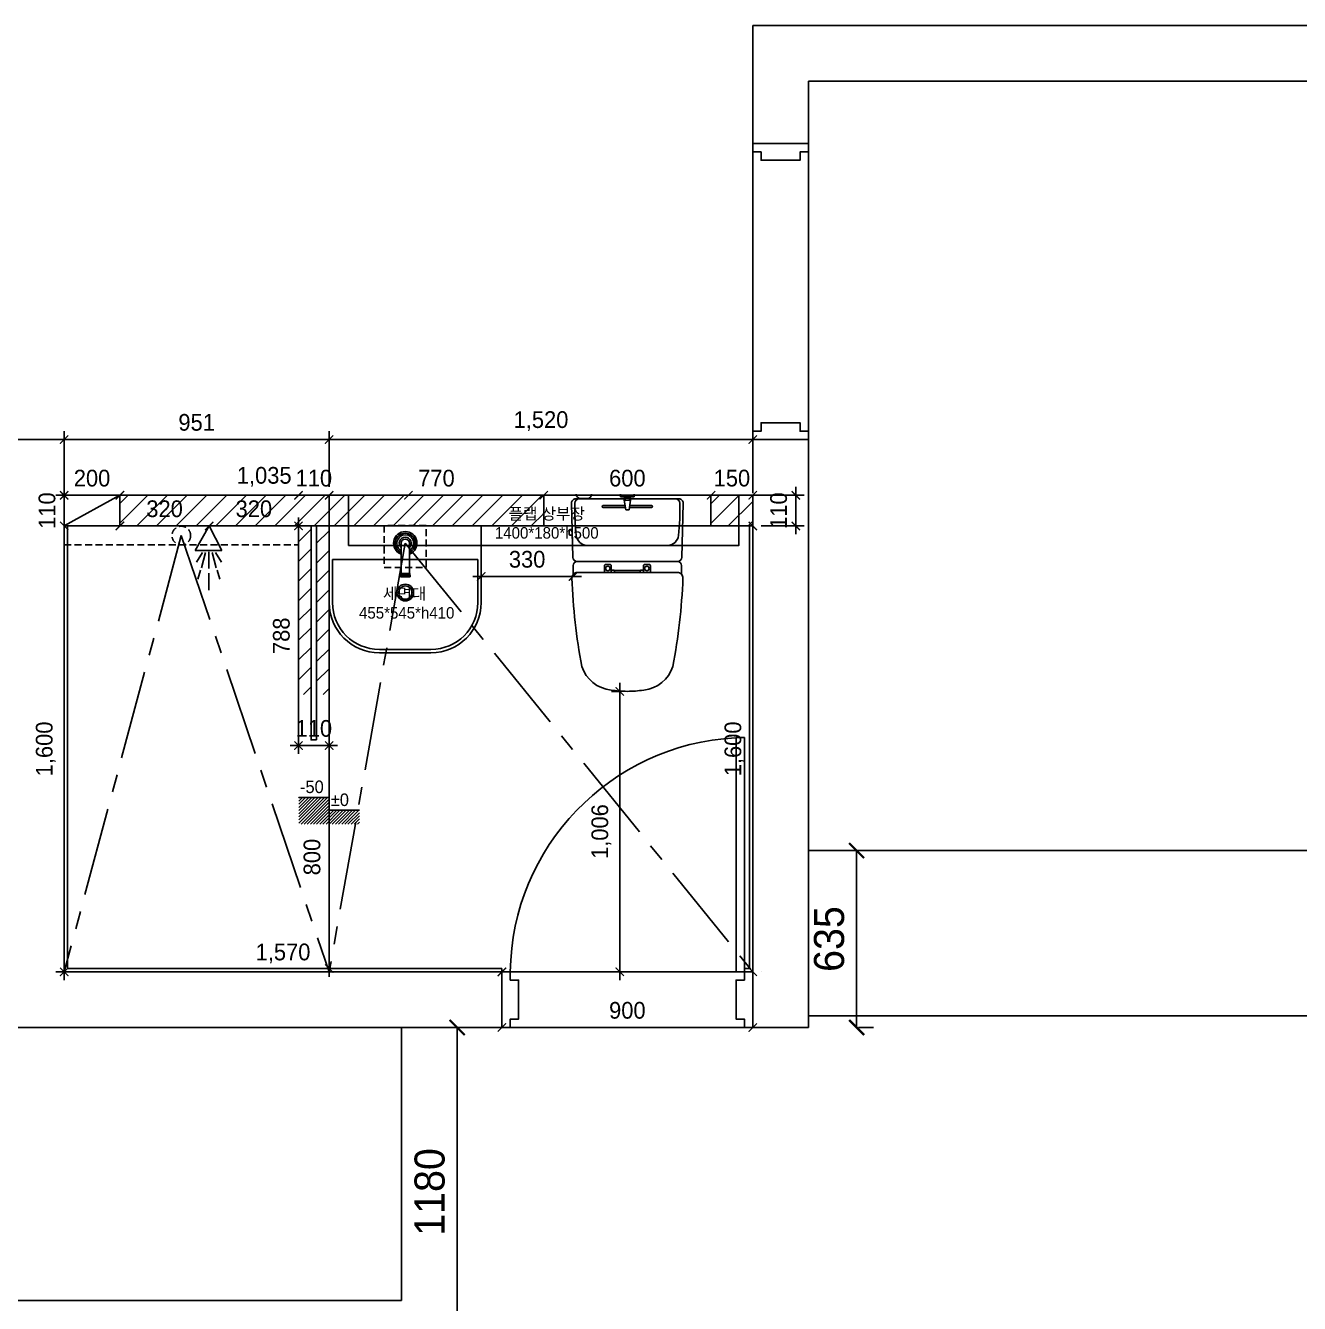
# Model space of a CAD drawing. Header units: millimetres. Extents: x 217202 to 745838, y -6815 to 171372.
# Drawn here: x 401974 to 406543, y 8839 to 13424 of the extents above; entities that cross this region are included whole.
import ezdxf

# ---------------------------------------------------------------- set-up
doc = ezdxf.new("R2010")
doc.units = ezdxf.units.MM
doc.header["$PDMODE"] = 3
for name, pattern in [('CENTER', [50.8, 31.75, -6.35, 6.35, -6.35]), ('DASHED', [0.75, 0.5, -0.25]), ('HIDDEN', [0.375, 0.25, -0.125])]:
    doc.linetypes.add(name, pattern=pattern)
doc.layers.get('DEFPOINTS').update_dxf_attribs({"color": 248})
for name, color, linetype in [('0-ELC TEXT', 7, 'Continuous'), ('03-WAL NEW', 3, 'Continuous'), ('06-FUR', 6, 'Continuous'), ('06-LIGHT', 4, 'Continuous'), ('07-DIM', 5, 'Continuous'), ('BATH', 4, 'Continuous'), ('C-WALL1', 2, 'Continuous'), ('CO-BATH', 6, 'Continuous'), ('FIN', 2, 'Continuous'), ('FUR', 8, 'DASHED'), ('HL', 6, 'HIDDEN'), ('TOILET-1', 6, 'Continuous'), ('도면층4', 4, 'Continuous'), ('도면층5', 5, 'Continuous')]:
    doc.layers.add(name, color=color, linetype=linetype)
doc.styles.add('HY 울릉도 L', font='')
doc.styles.add('YOURNAME', font='HY울릉도M.TTF')
doc.styles.add('코레일둥고', font='Korail_Round_Gothic_Medium.ttf')
doc.styles.get('HY 울릉도 L').set_extended_font_data('HY울릉도L')
doc.dimstyles.new('30', dxfattribs={"dimscale": 30, "dimtxt": 2, "dimasz": 1, "dimexe": 1, "dimexo": 1, "dimgap": 1, "dimtad": 1, "dimdec": 0, "dimrnd": 0.05, "dimdsep": 46, "dimlunit": 6, "dimtxsty": 'HY 울릉도 L', "dimblk": 'ARCHTICK', "dimcen": 2.5, "dimdle": 1, "dimclrd": 133, "dimclre": 133, "dimclrt": 30, "dimadec": 0, "dimazin": 0, "dimtfac": 1, "dimtdec": 0, "dimtix": 1, "dimtmove": 2, "dimatfit": 3, "dimldrblk": 'ARCHTICK', "dimfxl": 1, "dimlwd": -1, "dimlwe": -1, "dimarcsym": 0})
doc.dimstyles.new('YOURNAME-60', dxfattribs={"dimscale": 60, "dimtxt": 1.8, "dimasz": 0.9, "dimexe": 1, "dimexo": 3, "dimgap": 0.7, "dimtad": 1, "dimdec": 0, "dimzin": 0, "dimdsep": 46, "dimtxsty": 'YOURNAME', "dimblk": 'ARCHTICK', "dimcen": 0, "dimclrd": 1, "dimclre": 1, "dimclrt": 7, "dimadec": 0, "dimazin": 0, "dimtfac": 1, "dimtdec": 0, "dimtix": 1, "dimtmove": 2, "dimatfit": 3, "dimldrblk": 'ARCHTICK', "dimfxl": 1, "dimtolj": 1, "dimtzin": 0, "dimarcsym": 0})

# ---------------------------------------------------------------- blocks, each defined once
blk = doc.blocks.new('door')
at = {"layer": '도면층4'}
for p, q in [((30, 1040), (60, 1040)), ((30, 200), (30, 1040)), ((60, 200), (60, 1040)), ((900, 200), (0, 200)), ((30, 200), (60, 200)), ((0, 0), (900, 0))]:
    blk.add_line(p, q, dxfattribs=at)
for points in [[(0, 200), (30, 200), (30, 170), (60, 170), (60, 30), (30, 30), (30, 0), (0, 0), (0, 200)], [(900, 200), (870, 200), (870, 170), (840, 170), (840, 30), (870, 30), (870, 0), (900, 0), (900, 200)]]:
    blk.add_lwpolyline(points, dxfattribs=at)
at = {"layer": '도면층5'}
blk.add_arc((17.6, 188), 852.5, 0.804, 86.9832, dxfattribs=at)
blk = doc.blocks.new('A$C4B2D31F0')
at = {"layer": 'FIN', "color": 4}
for p, q in [((185, 690.9), (20.4, 690.9)), ((37.2, 692.3), (24.7, 692.3)), ((37.2, 692.3), (49.7, 692.3)), ((200.9, 690.9), (365.5, 690.9)), ((47.7, 523.7), (192.9, 523.7)), ((338.2, 523.7), (192.9, 523.7)), ((12.6, 465.9), (192.9, 465.9)), ((373.3, 465.9), (192.9, 465.9)), ((192.9, 426.6), (13.7, 426.6)), ((192.9, 426.6), (372.2, 426.6))]:
    blk.add_line(p, q, dxfattribs=at)
for points in [[(20.4, 690.9), (7.9, 690.9, 0.421209), (-7.1, 675.5), (-2.4, 480.5, 0.001659)], [(365.5, 690.9), (378, 690.9, -0.421209), (392.9, 675.5), (388.3, 480.5, -0.001659)], [(12.6, 465.9, 0.371724), (-1.8, 451.2, 0.003515), (-1, 420.3, 0.320541)], [(373.3, 465.9, -0.371724), (387.7, 451.2, -0.003515), (386.9, 420.3, -0.320541)]]:
    blk.add_lwpolyline(points, format="xyb", dxfattribs=at)
for centre, radius, start, end in [((20.4, 674.9), 16, 90, 179.3116), ((24.7, 707.3), 15, 180, 270), ((49.7, 707.3), 15, 270, 0), ((365.5, 674.9), 16, 0.6884, 90), ((1004.3, 663.1), 1000, 179.3116, 185.9437), ((-618.4, 663.1), 1000, 354.0563, 0.6884), ((49.4, 563.7), 40, 185.9437, 267.5129), ((336.5, 563.7), 40, 272.4871, 354.0563), ((12.6, 480.9), 15, 181.3651, 270), ((373.3, 480.9), 15, 270, 358.6349), ((13.7, 406.6), 20, 90, 182.3333), ((372.2, 406.6), 20, 357.6667, 90), ((2197.7, 495.6), 2205.9, 182.3333, 190.6081), ((-1811.8, 495.6), 2205.9, 349.3919, 357.6667), ((148.7, 128.9), 125.5, 198.2964, 263.4241), ((237.2, 128.9), 125.5, 276.5759, 341.7036), ((192.9, 405.9), 405.9, 261.6993, 270), ((192.9, 405.9), 405.9, 270, 278.3007)]:
    blk.add_arc(centre, radius, start, end, dxfattribs=at)
at = {"layer": 'HL', "linetype": 'Continuous'}
for p, q in [((168.9, 697.3), (168.9, 707.3)), ((168.9, 697.3), (216.9, 697.3)), ((186, 692.5), (180.6, 697.3)), ((181.6, 685.5), (186, 692.5)), ((186, 692.5), (199.9, 692.5)), ((199.9, 692.5), (205.3, 697.3)), ((204.3, 685.5), (199.9, 692.5)), ((216.9, 697.3), (216.9, 707.3)), ((106.4, 666.3), (184.4, 666.3)), ((106.4, 659.3), (185.5, 659.3)), ((187, 651.2), (181.6, 685.5)), ((181.6, 685.5), (204.3, 685.5)), ((187, 651.2), (198.9, 651.2)), ((198.9, 651.2), (204.3, 685.5)), ((200.4, 659.3), (279.4, 659.3)), ((201.4, 666.3), (279.4, 666.3)), ((-16, 576.9), (-16, 564.8)), ((-12, 580.9), (-4.8, 580.9)), ((-12, 560.8), (-4.3, 560.8)), ((192.9, 433.7), (146.6, 433.7)), ((192.9, 433.7), (239.3, 433.7))]:
    blk.add_line(p, q, dxfattribs=at)
for points in [[(110.4, 426.6), (110.4, 450.8, -0.414214), (114.4, 454.8), (130.9, 454.8, -0.414214), (134.9, 450.8), (134.9, 435.2), (134.9, 426.6)], [(134.9, 435.2), (144.6, 435.2, -0.414214), (146.6, 433.2), (146.6, 426.6)], [(251, 435.2), (241.3, 435.2, 0.414214), (239.3, 433.2), (239.3, 426.6)], [(275.5, 426.6), (275.5, 450.8, 0.414214), (271.5, 454.8), (255, 454.8, 0.414214), (251, 450.8), (251, 435.2), (251, 426.6)]]:
    blk.add_lwpolyline(points, format="xyb", dxfattribs=at)
for centre in [(122.9, 440.9), (262.9, 440.9)]:
    blk.add_circle(centre, 8, dxfattribs=at)
for centre, radius, start, end in [((106.4, 662.8), 3.5, 90, 270), ((279.4, 662.8), 3.5, 270, 90), ((-12, 576.9), 4, 90, 180), ((-12, 564.8), 4, 180, 270)]:
    blk.add_arc(centre, radius, start, end, dxfattribs=at)
blk = doc.blocks.new('AC-8')
at = {"layer": 'BATH'}
for p, q in [((-50.8, 54), (-0.1, 142.7)), ((-0.1, 142.7), (45.4, 54)), ((45.4, 54), (-50.8, 54)), ((-24.7, 46.5), (-46.3, 12.2)), ((-13.5, 47.3), (-27.7, -7.9)), ((-1.6, 49.5), (-1.6, -10.8)), ((10.4, 47.3), (24.5, -7.9)), ((21.6, 46.5), (43.2, 12.2)), ((-31.4, -16.2), (-41.1, -49)), ((-1.6, -27.3), (-1.6, -88.5)), ((28.3, -16.2), (38, -49))]:
    blk.add_line(p, q, dxfattribs=at)
blk = doc.blocks.new('_ArchTick')
at = {"color": 0, "linetype": 'ByBlock', "const_width": 0.15}
blk.add_lwpolyline([(-0.5, -0.5), (0.5, 0.5)], dxfattribs=at)
blk = doc.blocks.new('*D908')
at = {"layer": '06-FUR', "color": 133, "transparency": 16777216}
for p, q in [((402112.5, 11658.8), (402112.5, 9998.8)), ((402142.5, 11628.8), (402142.5, 11628.8)), ((402142.5, 10028.8), (402142.5, 10028.8))]:
    blk.add_line(p, q, dxfattribs=at)
at = {"layer": 'DEFPOINTS', "color": 0, "transparency": 16777216}
for p in [(402112.5, 11628.8), (402112.5, 10028.8), (402112.5, 10028.8)]:
    blk.add_point(p, dxfattribs=at)
at = {"layer": '06-FUR', "color": 133, "transparency": 16777216, "xscale": 30, "yscale": 30, "zscale": 30}
for p, rotation in [((402112.5, 11628.8), 90), ((402112.5, 10028.8), 270)]:
    blk.add_blockref('_ArchTick', p, dxfattribs=dict(at, rotation=rotation))
at = {"layer": '06-FUR', "color": 30, "transparency": 16777216, "insert": (402046.5, 10828.8), "char_height": 60, "attachment_point": 5, "rotation": 90, "style": 'HY 울릉도 L'}
blk.add_mtext('1,600', dxfattribs=at)
blk = doc.blocks.new('*D892')
at = {"layer": '06-FUR', "color": 133, "transparency": 16777216}
blk.add_line((402602.7, 11628.8), (402983, 11628.8), dxfattribs=at)
at = {"layer": 'DEFPOINTS', "color": 0, "transparency": 16777216}
for p in [(402632.7, 11628.8), (402953, 11628.8), (402953, 11628.8)]:
    blk.add_point(p, dxfattribs=at)
at = {"layer": '06-FUR', "color": 133, "transparency": 16777216, "xscale": 30, "yscale": 30, "zscale": 30, "rotation": 180}
blk.add_blockref('_ArchTick', (402632.7, 11628.8), dxfattribs=at)
at = {"layer": '06-FUR', "color": 133, "transparency": 16777216, "xscale": 30, "yscale": 30, "zscale": 30}
blk.add_blockref('_ArchTick', (402953, 11628.8), dxfattribs=at)
at = {"layer": '06-FUR', "color": 30, "transparency": 16777216, "insert": (402792.9, 11690.1), "char_height": 60, "attachment_point": 5, "style": 'HY 울릉도 L'}
blk.add_mtext('320', dxfattribs=at)
blk = doc.blocks.new('*D893')
at = {"layer": '06-FUR', "color": 133, "transparency": 16777216}
blk.add_line((402662.7, 11628.8), (402282.5, 11628.8), dxfattribs=at)
at = {"layer": 'DEFPOINTS', "color": 0, "transparency": 16777216}
for p in [(402312.5, 11628.8), (402312.5, 11628.8), (402632.7, 11628.8)]:
    blk.add_point(p, dxfattribs=at)
at = {"layer": '06-FUR', "color": 133, "transparency": 16777216, "xscale": 30, "yscale": 30, "zscale": 30, "rotation": 180}
blk.add_blockref('_ArchTick', (402312.5, 11628.8), dxfattribs=at)
at = {"layer": '06-FUR', "color": 133, "transparency": 16777216, "xscale": 30, "yscale": 30, "zscale": 30}
blk.add_blockref('_ArchTick', (402632.7, 11628.8), dxfattribs=at)
at = {"layer": '06-FUR', "color": 30, "transparency": 16777216, "insert": (402472.6, 11690.1), "char_height": 60, "attachment_point": 5, "style": 'HY 울릉도 L'}
blk.add_mtext('320', dxfattribs=at)
blk = doc.blocks.new('*D894')
at = {"layer": '06-FUR', "color": 133, "transparency": 16777216}
for p, q in [((402112.5, 11738.8), (402082.5, 11738.8)), ((402312.5, 11738.8), (402112.5, 11738.8)), ((402312.5, 11738.8), (402342.5, 11738.8))]:
    blk.add_line(p, q, dxfattribs=at)
at = {"layer": 'DEFPOINTS', "color": 0, "transparency": 16777216}
for p in [(402112.5, 11738.8), (402112.5, 11738.8), (402312.5, 11738.8)]:
    blk.add_point(p, dxfattribs=at)
at = {"layer": '06-FUR', "color": 133, "transparency": 16777216, "xscale": 30, "yscale": 30, "zscale": 30}
blk.add_blockref('_ArchTick', (402112.5, 11738.8), dxfattribs=at)
at = {"layer": '06-FUR', "color": 133, "transparency": 16777216, "xscale": 30, "yscale": 30, "zscale": 30, "rotation": 180}
blk.add_blockref('_ArchTick', (402312.5, 11738.8), dxfattribs=at)
at = {"layer": '06-FUR', "color": 30, "transparency": 16777216, "insert": (402212.5, 11800), "char_height": 60, "attachment_point": 5, "style": 'HY 울릉도 L'}
blk.add_mtext('200', dxfattribs=at)
blk = doc.blocks.new('*D895')
at = {"layer": '06-FUR', "color": 133, "transparency": 16777216}
blk.add_line((402282.5, 11738.8), (403377.5, 11738.8), dxfattribs=at)
at = {"layer": 'DEFPOINTS', "color": 0, "transparency": 16777216}
for p in [(402312.5, 11738.8), (403347.5, 11738.8), (403347.5, 11738.8)]:
    blk.add_point(p, dxfattribs=at)
at = {"layer": '06-FUR', "color": 133, "transparency": 16777216, "xscale": 30, "yscale": 30, "zscale": 30, "rotation": 180}
blk.add_blockref('_ArchTick', (402312.5, 11738.8), dxfattribs=at)
at = {"layer": '06-FUR', "color": 133, "transparency": 16777216, "xscale": 30, "yscale": 30, "zscale": 30}
blk.add_blockref('_ArchTick', (403347.5, 11738.8), dxfattribs=at)
at = {"layer": '06-FUR', "color": 30, "transparency": 16777216, "insert": (402830, 11804.8), "char_height": 60, "attachment_point": 5, "style": 'HY 울릉도 L'}
blk.add_mtext('1,035', dxfattribs=at)
blk = doc.blocks.new('*D896')
at = {"layer": '06-FUR', "color": 133, "transparency": 16777216}
for p, q in [((403063, 10870.8), (403063, 10010.8)), ((403093, 10840.8), (403093, 10840.8)), ((403093, 10040.8), (403093, 10040.8))]:
    blk.add_line(p, q, dxfattribs=at)
at = {"layer": 'DEFPOINTS', "color": 0, "transparency": 16777216}
for p in [(403063, 10840.8), (403063, 10040.8), (403063, 10040.8)]:
    blk.add_point(p, dxfattribs=at)
at = {"layer": '06-FUR', "color": 133, "transparency": 16777216, "xscale": 30, "yscale": 30, "zscale": 30}
for p, rotation in [((403063, 10840.8), 90), ((403063, 10040.8), 270)]:
    blk.add_blockref('_ArchTick', p, dxfattribs=dict(at, rotation=rotation))
at = {"layer": '06-FUR', "color": 30, "transparency": 16777216, "insert": (403001.7, 10440.8), "char_height": 60, "attachment_point": 5, "rotation": 90, "style": 'HY 울릉도 L'}
blk.add_mtext('800', dxfattribs=at)
blk = doc.blocks.new('*D897')
at = {"layer": '06-FUR', "color": 133, "transparency": 16777216}
blk.add_line((403802.5, 11738.8), (404462.5, 11738.8), dxfattribs=at)
at = {"layer": 'DEFPOINTS', "color": 0, "transparency": 16777216}
for p in [(403832.5, 11738.8), (404432.5, 11738.8), (404432.5, 11738.8)]:
    blk.add_point(p, dxfattribs=at)
at = {"layer": '06-FUR', "color": 133, "transparency": 16777216, "xscale": 30, "yscale": 30, "zscale": 30, "rotation": 180}
blk.add_blockref('_ArchTick', (403832.5, 11738.8), dxfattribs=at)
at = {"layer": '06-FUR', "color": 133, "transparency": 16777216, "xscale": 30, "yscale": 30, "zscale": 30}
blk.add_blockref('_ArchTick', (404432.5, 11738.8), dxfattribs=at)
at = {"layer": '06-FUR', "color": 30, "transparency": 16777216, "insert": (404132.5, 11800), "char_height": 60, "attachment_point": 5, "style": 'HY 울릉도 L'}
blk.add_mtext('600', dxfattribs=at)
blk = doc.blocks.new('*D898')
at = {"layer": '06-FUR', "color": 133, "transparency": 16777216}
for p, q in [((404432.5, 11738.8), (404402.5, 11738.8)), ((404432.5, 11738.8), (404582.5, 11738.8)), ((404582.5, 11738.8), (404612.5, 11738.8))]:
    blk.add_line(p, q, dxfattribs=at)
at = {"layer": 'DEFPOINTS', "color": 0, "transparency": 16777216}
for p in [(404432.5, 11738.8), (404582.5, 11738.8), (404582.5, 11738.8)]:
    blk.add_point(p, dxfattribs=at)
at = {"layer": '06-FUR', "color": 133, "transparency": 16777216, "xscale": 30, "yscale": 30, "zscale": 30}
blk.add_blockref('_ArchTick', (404432.5, 11738.8), dxfattribs=at)
at = {"layer": '06-FUR', "color": 133, "transparency": 16777216, "xscale": 30, "yscale": 30, "zscale": 30, "rotation": 180}
blk.add_blockref('_ArchTick', (404582.5, 11738.8), dxfattribs=at)
at = {"layer": '06-FUR', "color": 30, "transparency": 16777216, "insert": (404507.5, 11800.1), "char_height": 60, "attachment_point": 5, "style": 'HY 울릉도 L'}
blk.add_mtext('150', dxfattribs=at)
blk = doc.blocks.new('*D899')
at = {"layer": '06-FUR', "color": 133, "transparency": 16777216}
blk.add_line((403862.5, 11738.8), (403033, 11738.8), dxfattribs=at)
at = {"layer": 'DEFPOINTS', "color": 0, "transparency": 16777216}
for p in [(403063, 11738.8), (403063, 11738.8), (403832.5, 11738.8)]:
    blk.add_point(p, dxfattribs=at)
at = {"layer": '06-FUR', "color": 133, "transparency": 16777216, "xscale": 30, "yscale": 30, "zscale": 30, "rotation": 180}
blk.add_blockref('_ArchTick', (403063, 11738.8), dxfattribs=at)
at = {"layer": '06-FUR', "color": 133, "transparency": 16777216, "xscale": 30, "yscale": 30, "zscale": 30}
blk.add_blockref('_ArchTick', (403832.5, 11738.8), dxfattribs=at)
at = {"layer": '06-FUR', "color": 30, "transparency": 16777216, "insert": (403447.8, 11800), "char_height": 60, "attachment_point": 5, "style": 'HY 울릉도 L'}
blk.add_mtext('770', dxfattribs=at)
blk = doc.blocks.new('*D887')
at = {"layer": '06-FUR', "color": 133, "transparency": 16777216}
for p, q in [((402953, 11738.8), (402923, 11738.8)), ((403063, 11738.8), (402953, 11738.8)), ((403063, 11738.8), (403093, 11738.8))]:
    blk.add_line(p, q, dxfattribs=at)
at = {"layer": 'DEFPOINTS', "color": 0, "transparency": 16777216}
for p in [(402953, 11738.8), (402953, 11738.8), (403063, 11738.8)]:
    blk.add_point(p, dxfattribs=at)
at = {"layer": '06-FUR', "color": 133, "transparency": 16777216, "xscale": 30, "yscale": 30, "zscale": 30}
blk.add_blockref('_ArchTick', (402953, 11738.8), dxfattribs=at)
at = {"layer": '06-FUR', "color": 133, "transparency": 16777216, "xscale": 30, "yscale": 30, "zscale": 30, "rotation": 180}
blk.add_blockref('_ArchTick', (403063, 11738.8), dxfattribs=at)
at = {"layer": '06-FUR', "color": 30, "transparency": 16777216, "insert": (403008, 11800), "char_height": 60, "attachment_point": 5, "style": 'HY 울릉도 L'}
blk.add_mtext('110', dxfattribs=at)
blk = doc.blocks.new('*D888')
at = {"layer": '06-FUR', "color": 133, "transparency": 16777216}
for p, q in [((403063, 11768.8), (403063, 11968.8)), ((404582.5, 11768.8), (404582.5, 11968.8)), ((404612.5, 11938.8), (403033, 11938.8))]:
    blk.add_line(p, q, dxfattribs=at)
at = {"layer": 'DEFPOINTS', "color": 0, "transparency": 16777216}
for p in [(403063, 11938.8), (403063, 11738.8), (404582.5, 11738.8)]:
    blk.add_point(p, dxfattribs=at)
at = {"layer": '06-FUR', "color": 133, "transparency": 16777216, "xscale": 30, "yscale": 30, "zscale": 30, "rotation": 180}
blk.add_blockref('_ArchTick', (403063, 11938.8), dxfattribs=at)
at = {"layer": '06-FUR', "color": 133, "transparency": 16777216, "xscale": 30, "yscale": 30, "zscale": 30}
blk.add_blockref('_ArchTick', (404582.5, 11938.8), dxfattribs=at)
at = {"layer": '06-FUR', "color": 30, "transparency": 16777216, "insert": (403822.8, 12004.7), "char_height": 60, "attachment_point": 5, "style": 'HY 울릉도 L'}
blk.add_mtext('1,520', dxfattribs=at)
blk = doc.blocks.new('*D889')
at = {"layer": '06-FUR', "color": 133, "transparency": 16777216}
for p, q in [((402112.5, 11768.8), (402112.5, 11968.8)), ((403063, 11768.8), (403063, 11968.8)), ((403093, 11938.8), (402082.5, 11938.8))]:
    blk.add_line(p, q, dxfattribs=at)
at = {"layer": 'DEFPOINTS', "color": 0, "transparency": 16777216}
for p in [(402112.5, 11938.8), (402112.5, 11738.8), (403063, 11738.8)]:
    blk.add_point(p, dxfattribs=at)
at = {"layer": '06-FUR', "color": 133, "transparency": 16777216, "xscale": 30, "yscale": 30, "zscale": 30, "rotation": 180}
blk.add_blockref('_ArchTick', (402112.5, 11938.8), dxfattribs=at)
at = {"layer": '06-FUR', "color": 133, "transparency": 16777216, "xscale": 30, "yscale": 30, "zscale": 30}
blk.add_blockref('_ArchTick', (403063, 11938.8), dxfattribs=at)
at = {"layer": '06-FUR', "color": 30, "transparency": 16777216, "insert": (402587.7, 12000.1), "char_height": 60, "attachment_point": 5, "style": 'HY 울릉도 L'}
blk.add_mtext('951', dxfattribs=at)
blk = doc.blocks.new('*D900')
at = {"layer": '06-FUR', "color": 133, "transparency": 16777216}
for p, q in [((404105.2, 11065.4), (404105.2, 9999.2)), ((404102.5, 11035.4), (404075.2, 11035.4)), ((404102.5, 10029.2), (404075.2, 10029.2))]:
    blk.add_line(p, q, dxfattribs=at)
at = {"layer": 'DEFPOINTS', "color": 0, "transparency": 16777216}
for p in [(404132.5, 11035.4), (404105.2, 10029.2), (404132.5, 10029.2)]:
    blk.add_point(p, dxfattribs=at)
at = {"layer": '06-FUR', "color": 133, "transparency": 16777216, "xscale": 30, "yscale": 30, "zscale": 30}
for p, rotation in [((404105.2, 11035.4), 90), ((404105.2, 10029.2), 270)]:
    blk.add_blockref('_ArchTick', p, dxfattribs=dict(at, rotation=rotation))
at = {"layer": '06-FUR', "color": 30, "transparency": 16777216, "insert": (404039.2, 10532.3), "char_height": 60, "attachment_point": 5, "rotation": 90, "style": 'HY 울릉도 L'}
blk.add_mtext('1,006', dxfattribs=at)
blk = doc.blocks.new('*D890')
at = {"layer": '06-FUR', "color": 133, "transparency": 16777216}
for p, q in [((403608.1, 11476), (403608.1, 11477.5)), ((403937.8, 11476.3), (403937.8, 11477.5)), ((403578.1, 11447.5), (403967.8, 11447.5))]:
    blk.add_line(p, q, dxfattribs=at)
at = {"layer": 'DEFPOINTS', "color": 0, "transparency": 16777216}
for p in [(403608.1, 11446), (403937.8, 11447.5), (403937.8, 11446.3)]:
    blk.add_point(p, dxfattribs=at)
at = {"layer": '06-FUR', "color": 133, "transparency": 16777216, "xscale": 30, "yscale": 30, "zscale": 30, "rotation": 180}
blk.add_blockref('_ArchTick', (403608.1, 11447.5), dxfattribs=at)
at = {"layer": '06-FUR', "color": 133, "transparency": 16777216, "xscale": 30, "yscale": 30, "zscale": 30}
blk.add_blockref('_ArchTick', (403937.8, 11447.5), dxfattribs=at)
at = {"layer": '06-FUR', "color": 30, "transparency": 16777216, "insert": (403773, 11508.8), "char_height": 60, "attachment_point": 5, "style": 'HY 울릉도 L'}
blk.add_mtext('330', dxfattribs=at)
blk = doc.blocks.new('*D901')
at = {"layer": '06-FUR', "color": 133, "transparency": 16777216}
for p, q in [((404612.5, 11738.8), (404766.6, 11738.8)), ((404736.6, 11738.8), (404736.6, 11768.8)), ((404736.6, 11738.8), (404736.6, 11628.8)), ((404612.5, 11628.8), (404766.6, 11628.8)), ((404736.6, 11628.8), (404736.6, 11598.8))]:
    blk.add_line(p, q, dxfattribs=at)
at = {"layer": 'DEFPOINTS', "color": 0, "transparency": 16777216}
for p in [(404582.5, 11738.8), (404582.5, 11628.8), (404736.6, 11628.8)]:
    blk.add_point(p, dxfattribs=at)
at = {"layer": '06-FUR', "color": 133, "transparency": 16777216, "xscale": 30, "yscale": 30, "zscale": 30}
for p, rotation in [((404736.6, 11738.8), 270), ((404736.6, 11628.8), 90)]:
    blk.add_blockref('_ArchTick', p, dxfattribs=dict(at, rotation=rotation))
at = {"layer": '06-FUR', "color": 30, "transparency": 16777216, "insert": (404675.3, 11683.8), "char_height": 60, "attachment_point": 5, "rotation": 90, "style": 'HY 울릉도 L'}
blk.add_mtext('110', dxfattribs=at)
blk = doc.blocks.new('*D902')
at = {"layer": '06-FUR', "color": 133, "transparency": 16777216}
for p, q in [((402953, 11658.8), (402953, 10810.8)), ((402983, 11628.8), (402983, 11628.8)), ((402983, 10840.8), (402983, 10840.8))]:
    blk.add_line(p, q, dxfattribs=at)
at = {"layer": 'DEFPOINTS', "color": 0, "transparency": 16777216}
for p in [(402953, 11628.8), (402953, 10840.8), (402953, 10840.8)]:
    blk.add_point(p, dxfattribs=at)
at = {"layer": '06-FUR', "color": 133, "transparency": 16777216, "xscale": 30, "yscale": 30, "zscale": 30}
for p, rotation in [((402953, 11628.8), 90), ((402953, 10840.8), 270)]:
    blk.add_blockref('_ArchTick', p, dxfattribs=dict(at, rotation=rotation))
at = {"layer": '06-FUR', "color": 30, "transparency": 16777216, "insert": (402891.7, 11234.8), "char_height": 60, "attachment_point": 5, "rotation": 90, "style": 'HY 울릉도 L'}
blk.add_mtext('788', dxfattribs=at)
blk = doc.blocks.new('*D891')
at = {"layer": '06-FUR', "color": 133, "transparency": 16777216}
for p, q in [((402953, 10870.8), (402953, 10870.8)), ((403063, 10870.8), (403063, 10870.8)), ((402953, 10840.8), (402923, 10840.8)), ((402953, 10840.8), (403063, 10840.8)), ((403063, 10840.8), (403093, 10840.8))]:
    blk.add_line(p, q, dxfattribs=at)
at = {"layer": 'DEFPOINTS', "color": 0, "transparency": 16777216}
for p in [(402953, 10840.8), (403063, 10840.8), (403063, 10840.8)]:
    blk.add_point(p, dxfattribs=at)
at = {"layer": '06-FUR', "color": 133, "transparency": 16777216, "xscale": 30, "yscale": 30, "zscale": 30}
blk.add_blockref('_ArchTick', (402953, 10840.8), dxfattribs=at)
at = {"layer": '06-FUR', "color": 133, "transparency": 16777216, "xscale": 30, "yscale": 30, "zscale": 30, "rotation": 180}
blk.add_blockref('_ArchTick', (403063, 10840.8), dxfattribs=at)
at = {"layer": '06-FUR', "color": 30, "transparency": 16777216, "insert": (403008, 10902), "char_height": 60, "attachment_point": 5, "style": 'HY 울릉도 L'}
blk.add_mtext('110', dxfattribs=at)
blk = doc.blocks.new('*D903')
at = {"layer": '06-FUR', "color": 133, "transparency": 16777216}
blk.add_line((403652.5, 9829.2), (404612.5, 9829.2), dxfattribs=at)
at = {"layer": 'DEFPOINTS', "color": 0, "transparency": 16777216}
for p in [(403682.5, 9829.2), (404582.5, 9829.2), (404582.5, 9829.2)]:
    blk.add_point(p, dxfattribs=at)
at = {"layer": '06-FUR', "color": 133, "transparency": 16777216, "xscale": 30, "yscale": 30, "zscale": 30, "rotation": 180}
blk.add_blockref('_ArchTick', (403682.5, 9829.2), dxfattribs=at)
at = {"layer": '06-FUR', "color": 133, "transparency": 16777216, "xscale": 30, "yscale": 30, "zscale": 30}
blk.add_blockref('_ArchTick', (404582.5, 9829.2), dxfattribs=at)
at = {"layer": '06-FUR', "color": 30, "transparency": 16777216, "insert": (404132.5, 9890.5), "char_height": 60, "attachment_point": 5, "style": 'HY 울릉도 L'}
blk.add_mtext('900', dxfattribs=at)
blk = doc.blocks.new('*D904')
at = {"layer": '06-FUR', "color": 133, "transparency": 16777216}
blk.add_line((403712.5, 10028.8), (402082.5, 10028.8), dxfattribs=at)
at = {"layer": 'DEFPOINTS', "color": 0, "transparency": 16777216}
for p in [(402112.5, 10028.8), (402112.5, 10028.8), (403682.5, 10028.8)]:
    blk.add_point(p, dxfattribs=at)
at = {"layer": '06-FUR', "color": 133, "transparency": 16777216, "xscale": 30, "yscale": 30, "zscale": 30}
for p, rotation in [((402112.5, 10028.8), 180.0000000002777), ((403682.5, 10028.8), 2.776978647034412e-10)]:
    blk.add_blockref('_ArchTick', p, dxfattribs=dict(at, rotation=rotation))
at = {"layer": '06-FUR', "color": 30, "transparency": 16777216, "insert": (402897.5, 10094.7), "char_height": 60, "attachment_point": 5, "style": 'HY 울릉도 L'}
blk.add_mtext('1,570', dxfattribs=at)
blk = doc.blocks.new('*D905')
at = {"layer": '06-FUR', "color": 133, "transparency": 16777216}
for p, q in [((404582.5, 9999.2), (404582.5, 11658.8)), ((404612.5, 11628.8), (404612.5, 11628.8)), ((404612.5, 10029.2), (404612.5, 10029.2))]:
    blk.add_line(p, q, dxfattribs=at)
at = {"layer": 'DEFPOINTS', "color": 0, "transparency": 16777216}
for p in [(404582.5, 11628.8), (404582.5, 11628.8), (404582.5, 10029.2)]:
    blk.add_point(p, dxfattribs=at)
at = {"layer": '06-FUR', "color": 133, "transparency": 16777216, "xscale": 30, "yscale": 30, "zscale": 30}
for p, rotation in [((404582.5, 11628.8), 90), ((404582.5, 10029.2), 270)]:
    blk.add_blockref('_ArchTick', p, dxfattribs=dict(at, rotation=rotation))
at = {"layer": '06-FUR', "color": 30, "transparency": 16777216, "insert": (404516.6, 10829), "char_height": 60, "attachment_point": 5, "rotation": 90, "style": 'HY 울릉도 L'}
blk.add_mtext('1,600', dxfattribs=at)
blk = doc.blocks.new('*D906')
at = {"layer": '06-FUR', "color": 133, "transparency": 16777216}
for p, q in [((402112.5, 11738.8), (402112.5, 11768.8)), ((402112.5, 11738.8), (402112.5, 11628.8)), ((402142.5, 11738.8), (402142.5, 11738.8)), ((402112.5, 11628.8), (402112.5, 11598.8)), ((402142.5, 11628.8), (402142.5, 11628.8))]:
    blk.add_line(p, q, dxfattribs=at)
at = {"layer": 'DEFPOINTS', "color": 0, "transparency": 16777216}
for p in [(402112.5, 11738.8), (402112.5, 11628.8), (402112.5, 11628.8)]:
    blk.add_point(p, dxfattribs=at)
at = {"layer": '06-FUR', "color": 133, "transparency": 16777216, "xscale": 30, "yscale": 30, "zscale": 30}
for p, rotation in [((402112.5, 11738.8), 270), ((402112.5, 11628.8), 90)]:
    blk.add_blockref('_ArchTick', p, dxfattribs=dict(at, rotation=rotation))
at = {"layer": '06-FUR', "color": 30, "transparency": 16777216, "insert": (402051.2, 11683.8), "char_height": 60, "attachment_point": 5, "rotation": 90, "style": 'HY 울릉도 L'}
blk.add_mtext('110', dxfattribs=at)
blk = doc.blocks.new('*D907')
at = {"layer": 'C-WALL1', "color": 1, "lineweight": -2, "transparency": 16777216}
for p, q in [((404954.8, 10464), (404954.8, 9829.2)), ((404962.1, 10464), (405014.8, 10464)), ((404962.1, 9829.2), (405014.8, 9829.2))]:
    blk.add_line(p, q, dxfattribs=at)
at = {"layer": 'DEFPOINTS', "color": 0, "transparency": 16777216}
for p in [(404782.1, 10464), (404782.1, 9829.2), (404954.8, 9829.2)]:
    blk.add_point(p, dxfattribs=at)
at = {"layer": 'C-WALL1', "color": 1, "lineweight": -2, "transparency": 16777216, "xscale": 54, "yscale": 54, "zscale": 54}
for p, rotation in [((404954.8, 10464), 90), ((404954.8, 9829.2), 270)]:
    blk.add_blockref('_ArchTick', p, dxfattribs=dict(at, rotation=rotation))
at = {"layer": 'C-WALL1', "color": 7, "transparency": 16777216, "insert": (404856.6, 10146.6), "char_height": 108, "attachment_point": 5, "rotation": 90, "style": 'YOURNAME'}
blk.add_mtext('\\A1;635', dxfattribs=at)
blk = doc.blocks.new('*D944')
at = {"layer": '06-FUR', "color": 133, "transparency": 16777216}
for p, q in [((404432.5, 11738.8), (404402.5, 11738.8)), ((404432.5, 11738.8), (404582.5, 11738.8)), ((404582.5, 11738.8), (404612.5, 11738.8))]:
    blk.add_line(p, q, dxfattribs=at)
at = {"layer": 'DEFPOINTS', "color": 0, "transparency": 16777216}
for p in [(404432.5, 11738.8), (404582.5, 11738.8), (404582.5, 11738.8)]:
    blk.add_point(p, dxfattribs=at)
at = {"layer": '06-FUR', "color": 133, "transparency": 16777216, "xscale": 30, "yscale": 30, "zscale": 30}
blk.add_blockref('_ArchTick', (404432.5, 11738.8), dxfattribs=at)
at = {"layer": '06-FUR', "color": 133, "transparency": 16777216, "xscale": 30, "yscale": 30, "zscale": 30, "rotation": 180}
blk.add_blockref('_ArchTick', (404582.5, 11738.8), dxfattribs=at)
at = {"layer": '06-FUR', "color": 30, "transparency": 16777216, "insert": (404507.5, 11800.1), "char_height": 60, "attachment_point": 5, "style": 'HY 울릉도 L'}
blk.add_mtext('150', dxfattribs=at)
blk = doc.blocks.new('*D945')
at = {"layer": '06-FUR', "color": 133, "transparency": 16777216}
for p, q in [((404612.5, 11738.8), (404766.6, 11738.8)), ((404736.6, 11738.8), (404736.6, 11768.8)), ((404736.6, 11738.8), (404736.6, 11628.8)), ((404612.5, 11628.8), (404766.6, 11628.8)), ((404736.6, 11628.8), (404736.6, 11598.8))]:
    blk.add_line(p, q, dxfattribs=at)
at = {"layer": 'DEFPOINTS', "color": 0, "transparency": 16777216}
for p in [(404582.5, 11738.8), (404582.5, 11628.8), (404736.6, 11628.8)]:
    blk.add_point(p, dxfattribs=at)
at = {"layer": '06-FUR', "color": 133, "transparency": 16777216, "xscale": 30, "yscale": 30, "zscale": 30}
for p, rotation in [((404736.6, 11738.8), 270), ((404736.6, 11628.8), 90)]:
    blk.add_blockref('_ArchTick', p, dxfattribs=dict(at, rotation=rotation))
at = {"layer": '06-FUR', "color": 30, "transparency": 16777216, "insert": (404675.3, 11683.8), "char_height": 60, "attachment_point": 5, "rotation": 90, "style": 'HY 울릉도 L'}
blk.add_mtext('110', dxfattribs=at)
blk = doc.blocks.new('*D1043')
at = {"layer": 'C-WALL1', "color": 1, "lineweight": -2, "transparency": 16777216}
for p, q in [((403522.1, 8649.2), (403522.1, 9829.2)), ((403702.1, 9829.2), (403582.1, 9829.2)), ((403702.1, 8649.2), (403582.1, 8649.2))]:
    blk.add_line(p, q, dxfattribs=at)
at = {"layer": 'DEFPOINTS', "color": 0, "transparency": 16777216}
for p in [(403522.1, 9829.2), (403522.1, 9829.2), (403522.1, 8649.2)]:
    blk.add_point(p, dxfattribs=at)
at = {"layer": 'C-WALL1', "color": 1, "lineweight": -2, "transparency": 16777216, "xscale": 54, "yscale": 54, "zscale": 54}
for p, rotation in [((403522.1, 9829.2), 90), ((403522.1, 8649.2), 270)]:
    blk.add_blockref('_ArchTick', p, dxfattribs=dict(at, rotation=rotation))
at = {"layer": 'C-WALL1', "color": 7, "transparency": 16777216, "insert": (403423.8, 9239.2), "char_height": 108, "attachment_point": 5, "rotation": 90, "style": 'YOURNAME'}
blk.add_mtext('\\A1;1180', dxfattribs=at)

msp = doc.modelspace()

# ---------------------------------------------------------------- hatches: boundary and pattern name
h = msp.add_hatch()
h.set_pattern_fill('ANSI31', color=8, scale=2.5, angle=180)
h.set_pattern_definition([(225, (332852.008, -69754.771), (5.6126601, -5.6126601), [])])
h.paths.add_polyline_path([(402954.5, 10654), (403063, 10654), (403063, 10609), (403171.4, 10609), (403171.4, 10559), (402954.5, 10559)])
at = {"layer": '03-WAL NEW'}
h = msp.add_hatch(dxfattribs=at)
h.set_pattern_fill('_USER', color=8, scale=50, angle=45, pattern_type=0)
h.set_pattern_definition([(45, (72969.8, -57276.55), (-35.355339, 35.355339), [])])
h.paths.add_polyline_path([(403063, 11628.8), (403018, 11628.8), (403018, 11043.8), (402998, 11043.8), (402998, 11628.8), (402953, 11628.8), (402953, 11023.8), (403063, 11023.8)])
h.paths.add_polyline_path([(403063, 11738.8), (402312.5, 11738.8), (402312.5, 11628.8), (402953, 11628.8), (402998, 11628.8), (403063, 11628.8)])
h.paths.add_polyline_path([(403832.5, 11738.8), (403063, 11738.8), (403063, 11628.8), (403832.5, 11628.8)])
h.paths.add_polyline_path([(404582.5, 11738.8), (404432.5, 11738.8), (404432.5, 11628.8), (404582.5, 11628.8)])

# ---------------------------------------------------------------- linework, layer by layer
at = {"layer": '06-LIGHT'}
msp.add_lwpolyline([(402954.5, 10654), (403063, 10654), (403063, 10609), (403171.4, 10609)], dxfattribs=at)
at = {"layer": '07-DIM'}
for p, q in [((402124.5, 10040.8), (402124.5, 11628.8)), ((404570.5, 10041.2), (404570.5, 11628.8)), ((404552.5, 10029.2), (404552.5, 10041.2)), ((404552.5, 10041.2), (404570.5, 10041.2)), ((402124.5, 10040.8), (403682.5, 10040.8)), ((403682.5, 10040.8), (403682.5, 10028.8))]:
    msp.add_line(p, q, dxfattribs=at)
at = {"layer": 'C-WALL1'}
for p, q in [((404582.5, 12875.8), (404582.5, 13424.1)), ((404582.5, 13424.1), (406729.1, 13424.1)), ((404782.1, 13000.8), (404782.1, 13224.6)), ((404782.1, 13224.6), (406642.2, 13224.6)), ((404582.1, 13000.8), (404582.1, 11745.8)), ((404582.5, 13000.8), (404782.1, 13000.8)), ((404782.1, 11745.8), (404782.1, 13000.8)), ((401912.5, 11938.8), (404782.1, 11938.8)), ((401912.5, 11938.8), (404782.1, 11938.8)), ((404782.1, 9829.2), (404782.1, 11938.8)), ((404782.1, 9829.2), (404782.1, 11938.8)), ((402112.5, 10028.8), (402112.5, 11738.8)), ((402112.5, 10028.8), (402112.5, 11738.8)), ((402112.5, 11738.8), (404582.5, 11738.8)), ((404582.5, 11738.8), (402112.5, 11738.8)), ((404582.5, 9829.2), (404582.5, 11738.8)), ((404582.5, 9829.2), (404582.5, 11738.8)), ((404782.1, 10504.2), (404782.1, 9829.2)), ((404782.1, 10464), (407203.1, 10464)), ((402112.5, 10028.8), (403682.5, 10028.8)), ((402112.5, 10028.8), (403682.5, 10028.8)), ((403682.5, 9829.2), (403682.5, 10028.8)), ((403682.5, 9829.2), (403682.5, 10028.8)), ((404782.1, 9871.2), (406868.1, 9871.2)), ((401912.5, 9829.2), (402112.5, 9829.2)), ((402112.5, 9829.2), (403682.5, 9829.2)), ((402112.5, 9829.2), (403682.5, 9829.2)), ((403322.1, 8849.2), (403322.1, 9829.2)), ((403522.1, 8649.2), (403522.1, 9829.2)), ((404782.1, 9829.2), (403522.1, 9829.2)), ((404582.5, 9829.2), (404782.1, 9829.2)), ((404582.5, 9829.2), (404782.1, 9829.2)), ((401892.1, 8849.2), (403322.1, 8849.2))]:
    msp.add_line(p, q, dxfattribs=at)
for points in [[(404582.1, 13000.8), (404582.1, 12970.8), (404612.1, 12970.8), (404612.1, 12940.8), (404752.1, 12940.8), (404752.1, 12970.8), (404782.1, 12970.8), (404782.1, 13000.8), (404582.1, 13000.8)], [(404582.1, 11938.8), (404582.1, 11968.8), (404612.1, 11968.8), (404612.1, 11998.8), (404752.1, 11998.8), (404752.1, 11968.8), (404782.1, 11968.8), (404782.1, 11938.8), (404582.1, 11938.8)], [(404582.1, 11938.8), (404582.1, 11968.8), (404612.1, 11968.8), (404612.1, 11998.8), (404752.1, 11998.8), (404752.1, 11968.8), (404782.1, 11968.8), (404782.1, 11938.8), (404582.1, 11938.8)]]:
    msp.add_lwpolyline(points, dxfattribs=at)
at = {"layer": 'CO-BATH'}
for p, q in [((403063, 11628.8), (403063, 11353.9)), ((403608.1, 11628.8), (403063, 11628.8)), ((403608.1, 11353.9), (403608.1, 11628.8)), ((403243, 11173.9), (403428.1, 11173.9))]:
    msp.add_line(p, q, dxfattribs=at)
at = {"layer": 'CO-BATH', "color": 8}
for p, q in [((403321, 11566.8), (403321, 11458.2)), ((403351, 11566.8), (403351, 11458.2)), ((403075, 11508.8), (403075, 11353.9)), ((403596.1, 11508.8), (403075, 11508.8)), ((403596.1, 11353.9), (403596.1, 11508.8)), ((403318.6, 11452.2), (403318.6, 11446.2)), ((403318.6, 11446.2), (403353.4, 11446.2)), ((403319.8, 11458.2), (403319.8, 11452.2)), ((403352.2, 11458.2), (403352.2, 11452.2)), ((403353.4, 11452.2), (403353.4, 11446.2)), ((403243, 11185.9), (403428.1, 11185.9))]:
    msp.add_line(p, q, dxfattribs=at)
at = {"layer": 'CO-BATH', "color": 251}
for p, q in [((403318.6, 11452.2), (403353.4, 11452.2)), ((403319.8, 11458.2), (403352.2, 11458.2))]:
    msp.add_line(p, q, dxfattribs=at)
at = {"layer": 'CO-BATH', "color": 8}
msp.add_circle((403336, 11389.8), 30, dxfattribs=at)
at = {"layer": 'CO-BATH', "color": 251}
msp.add_circle((403336, 11389.8), 24, dxfattribs=at)
at = {"layer": 'CO-BATH', "color": 8}
for centre, radius, start, end in [((403336, 11566.8), 42, 290.9248, 249.0751), ((403336, 11566.8), 15, 360, 180), ((403243, 11353.9), 168, 180, 270), ((403428.1, 11353.9), 168, 270, 0)]:
    msp.add_arc(centre, radius, start, end, dxfattribs=at)
at = {"layer": 'CO-BATH', "color": 251}
for radius, start, end in [(36, 294.6243, 245.3757), (30, 300, 240), (21.6, 313.9829, 226.017)]:
    msp.add_arc((403336, 11566.8), radius, start, end, dxfattribs=at)
at = {"layer": 'CO-BATH'}
for centre, start, end in [((403243, 11353.9), 180, 270), ((403428.1, 11353.9), 270, 0)]:
    msp.add_arc(centre, 180, start, end, dxfattribs=at)
at = {"layer": 'FUR'}
for p, q in [((404582.1, 11968.8), (404582.1, 11998.8)), ((404582.1, 11968.8), (404582.1, 11998.8)), ((407003.1, 10464), (404782.1, 10464))]:
    msp.add_line(p, q, dxfattribs=at)
at = {"layer": 'FUR', "linetype": 'CENTER', "ltscale": 10}
for p, q in [((402532.7, 11594.3), (402112.5, 10028.8)), ((402532.7, 11594.3), (403063, 10028.8)), ((403336, 11566.8), (403063, 10028.8)), ((403336, 11566.8), (404582.5, 10029.2))]:
    msp.add_line(p, q, dxfattribs=at)
at = {"layer": 'FUR', "ltscale": 50}
for points in [[(402112.5, 11560.8), (402953, 11560.8), (402953, 11628.8), (402112.5, 11628.8)], [(403260.8, 11480.2), (403410.8, 11480.2), (403410.8, 11630.2), (403260.8, 11630.2)]]:
    msp.add_lwpolyline(points, close=True, dxfattribs=at)
msp.add_circle((402532.7, 11594.3), 33.5, dxfattribs=at)
at = {"layer": 'TOILET-1'}
for p, q in [((402312.5, 11738.8), (402112.5, 11628.8)), ((402312.5, 11628.8), (402312.5, 11738.8)), ((403063, 11628.8), (403063, 11738.8)), ((403832.5, 11628.8), (403832.5, 11738.8)), ((404432.5, 11628.8), (404432.5, 11738.8)), ((404432.5, 11628.8), (404432.5, 11738.8)), ((402953, 11628.8), (402112.5, 11628.8)), ((402112.5, 11628.8), (402312.5, 11628.8)), ((402312.5, 11628.8), (402953, 11628.8)), ((402953, 10840.8), (402953, 11628.8)), ((402953, 11628.8), (403063, 11628.8)), ((402953, 11628.8), (402953, 11528.8)), ((403063, 11628.8), (403063, 10840.8)), ((403063, 11628.8), (404582.5, 11628.8)), ((403335.6, 11628.8), (403336, 11631.6)), ((404432.5, 11628.8), (403832.5, 11628.8)), ((404582.5, 11628.8), (404432.5, 11628.8)), ((404582.5, 11628.8), (404432.5, 11628.8)), ((403063, 10840.8), (402953, 10840.8)), ((402112.5, 10028.8), (402112.5, 10388.8))]:
    msp.add_line(p, q, dxfattribs=at)
for points in [[(403132.5, 11558.8), (404532.5, 11558.8), (404532.5, 11738.8), (403132.5, 11738.8)], [(403018, 10860.8), (402998, 10860.8), (402998, 11628.8), (403018, 11628.8)]]:
    msp.add_lwpolyline(points, close=True, dxfattribs=at)

# ---------------------------------------------------------------- block references
msp.add_blockref('A$C4B2D31F0', (403939.6, 11035.4))
at = {"layer": 'C-WALL1'}
msp.add_blockref('AC-8', (402633.1, 11486.6), dxfattribs=at)
at = {"layer": 'C-WALL1', "xscale": -1}
msp.add_blockref('door', (404582.5, 9829.2), dxfattribs=at)
msp.add_blockref('door', (404582.5, 9829.2), dxfattribs=at)

# ---------------------------------------------------------------- texts
at = {"layer": '0-ELC TEXT', "char_height": 41.241, "attachment_point": 1, "style": '코레일둥고'}
for s, insert in [('\\pxqc;{\\fGulim|b0|i0|c129|p50;플랩 상부장\\P1400*180*h500}', (403551.8, 11693.3)), ('\\pxqc;{\\fGulim|b0|i0|c129|p50;세면대\\P 455*545*h410}', (403042, 11406.3))]:
    msp.add_mtext_dynamic_manual_height_columns(s, width=583.253, gutter_width=2294.7, heights=[0], dxfattribs=dict(at, insert=insert))
at = {"layer": '도면층4', "style": '코레일둥고'}
for s, p in [('-50', (402958.4, 10670.4)), ('%%P0', (403068.9, 10623.9))]:
    msp.add_text(s, height=45, dxfattribs=at).set_placement(p)

# ---------------------------------------------------------------- dimensions: what is measured, and where the dimension line sits
at = {"layer": '06-FUR'}
for base, p1, p2, picture, middle in [((402112.4827, 11938.7802), (403062.9833, 11738.7802), (402112.4827, 11738.7802), '*D889', (402587.733, 12000.1235)), ((403062.9833, 11938.7802), (404582.5281, 11738.7802), (403062.9833, 11738.7802), '*D888', (403822.7557, 12004.7232)), ((402112.5, 11738.8), (402312.5, 11738.8), (402112.5, 11738.8), '*D894', (402212.5, 11800)), ((403347.5, 11738.8), (402312.5, 11738.8), (403347.5, 11738.8), '*D895', (402830, 11804.8)), ((402953, 11738.8), (403063, 11738.8), (402953, 11738.8), '*D887', (403008, 11800)), ((403062.9833, 11738.7802), (403832.5281, 11738.7802), (403062.9833, 11738.7802), '*D899', (403447.7557, 11800.0421)), ((404432.5, 11738.8), (403832.5, 11738.8), (404432.5, 11738.8), '*D897', (404132.5, 11800)), ((404582.5, 11738.8), (404432.5, 11738.8), (404582.5, 11738.8), '*D898', (404507.5, 11800.1)), ((404582.5, 11738.8), (404432.5, 11738.8), (404582.5, 11738.8), '*D944', (404507.5, 11800.1)), ((402312.5, 11628.8), (402632.7, 11628.8), (402312.5, 11628.8), '*D893', (402472.6, 11690.1)), ((402953, 11628.8), (402632.7, 11628.8), (402953, 11628.8), '*D892', (402792.9, 11690.1)), ((403937.8, 11447.5), (403608.1, 11446), (403937.8, 11446.3), '*D890', (403773, 11508.8)), ((403063, 10840.8), (402953, 10840.8), (403063, 10840.8), '*D891', (403008, 10902)), ((404582.5, 9829.2), (403682.5, 9829.2), (404582.5, 9829.2), '*D903', (404132.5, 9890.5))]:
    dim = msp.add_linear_dim(base=base, p1=p1, p2=p2, dimstyle='30', override={"dimfxl": 1.25}, dxfattribs=at)
    dim.commit()
    dim.dimension.update_dxf_attribs({"geometry": picture, "text_midpoint": middle})
for base, p1, p2, picture, middle in [((402112.5, 11628.8), (402112.5, 11738.8), (402112.5, 11628.8), '*D906', (402051.2, 11683.8)), ((404736.6, 11628.8), (404582.5, 11738.8), (404582.5, 11628.8), '*D901', (404675.3, 11683.8)), ((404736.6, 11628.8), (404582.5, 11738.8), (404582.5, 11628.8), '*D945', (404675.3, 11683.8)), ((402112.5, 10028.8), (402112.5, 11628.8), (402112.5, 10028.8), '*D908', (402046.5, 10828.8)), ((402953, 10840.8), (402953, 11628.8), (402953, 10840.8), '*D902', (402891.7, 11234.8)), ((404582.5, 11628.8), (404582.5, 10029.2), (404582.5, 11628.8), '*D905', (404516.6, 10829)), ((404105.2, 10029.2), (404132.5, 11035.4), (404132.5, 10029.2), '*D900', (404039.2, 10532.3)), ((403063, 10040.8), (403063, 10840.8), (403063, 10040.8), '*D896', (403001.7, 10440.8))]:
    dim = msp.add_linear_dim(base=base, p1=p1, p2=p2, angle=90, dimstyle='30', override={"dimfxl": 1.25}, dxfattribs=at)
    dim.commit()
    dim.dimension.update_dxf_attribs({"geometry": picture, "text_midpoint": middle})
dim = msp.add_aligned_dim(p1=(403682.5, 10028.8), p2=(402112.5, 10028.8), distance=0, dimstyle='30', override={"dimfxl": 1.25}, dxfattribs=at)
dim.commit()
dim.dimension.update_dxf_attribs({"geometry": '*D904', "text_midpoint": (402897.5, 10094.7)})
at = {"layer": 'C-WALL1'}
for base, p1, p2, picture, middle in [((404954.8, 9829.2), (404782.1, 10464), (404782.1, 9829.2), '*D907', (404856.6, 10146.6)), ((403522.1, 9829.2), (403522.1, 8649.2), (403522.1, 9829.2), '*D1043', (403423.8, 9239.2))]:
    dim = msp.add_linear_dim(base=base, p1=p1, p2=p2, angle=90, dimstyle='YOURNAME-60', dxfattribs=at)
    dim.commit()
    dim.dimension.update_dxf_attribs({"geometry": picture, "text_midpoint": middle})

doc.saveas('drawing.dxf')
